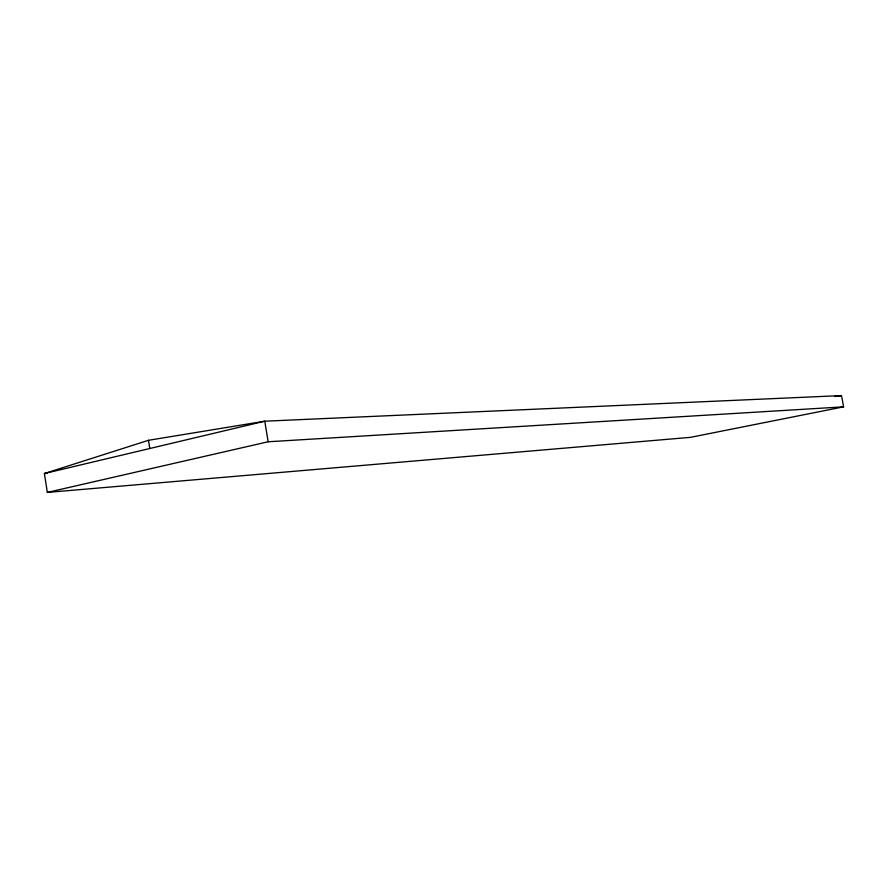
<?xml version="1.0" encoding="UTF-8"?>
<svg xmlns="http://www.w3.org/2000/svg" width="888" height="888" viewBox="0 0 888 888"><rect width="100%" height="100%" fill="white"/><g stroke="black" fill="none" stroke-linecap="round" stroke-linejoin="round"><path stroke-width="1.33" d="M148.474 440.304L44.4 473.537L47.342 492.418L690.487 437.34L843.6 406.837L841.513 395.582L264.768 421.201L148.474 440.304L149.783 448.507M47.342 492.418L268.143 441.769L843.6 406.837M837.451 396.403L841.513 395.582L834.687 396.559M47.164 473.326L44.4 473.537L264.768 421.201L268.143 441.769"/></g></svg>
